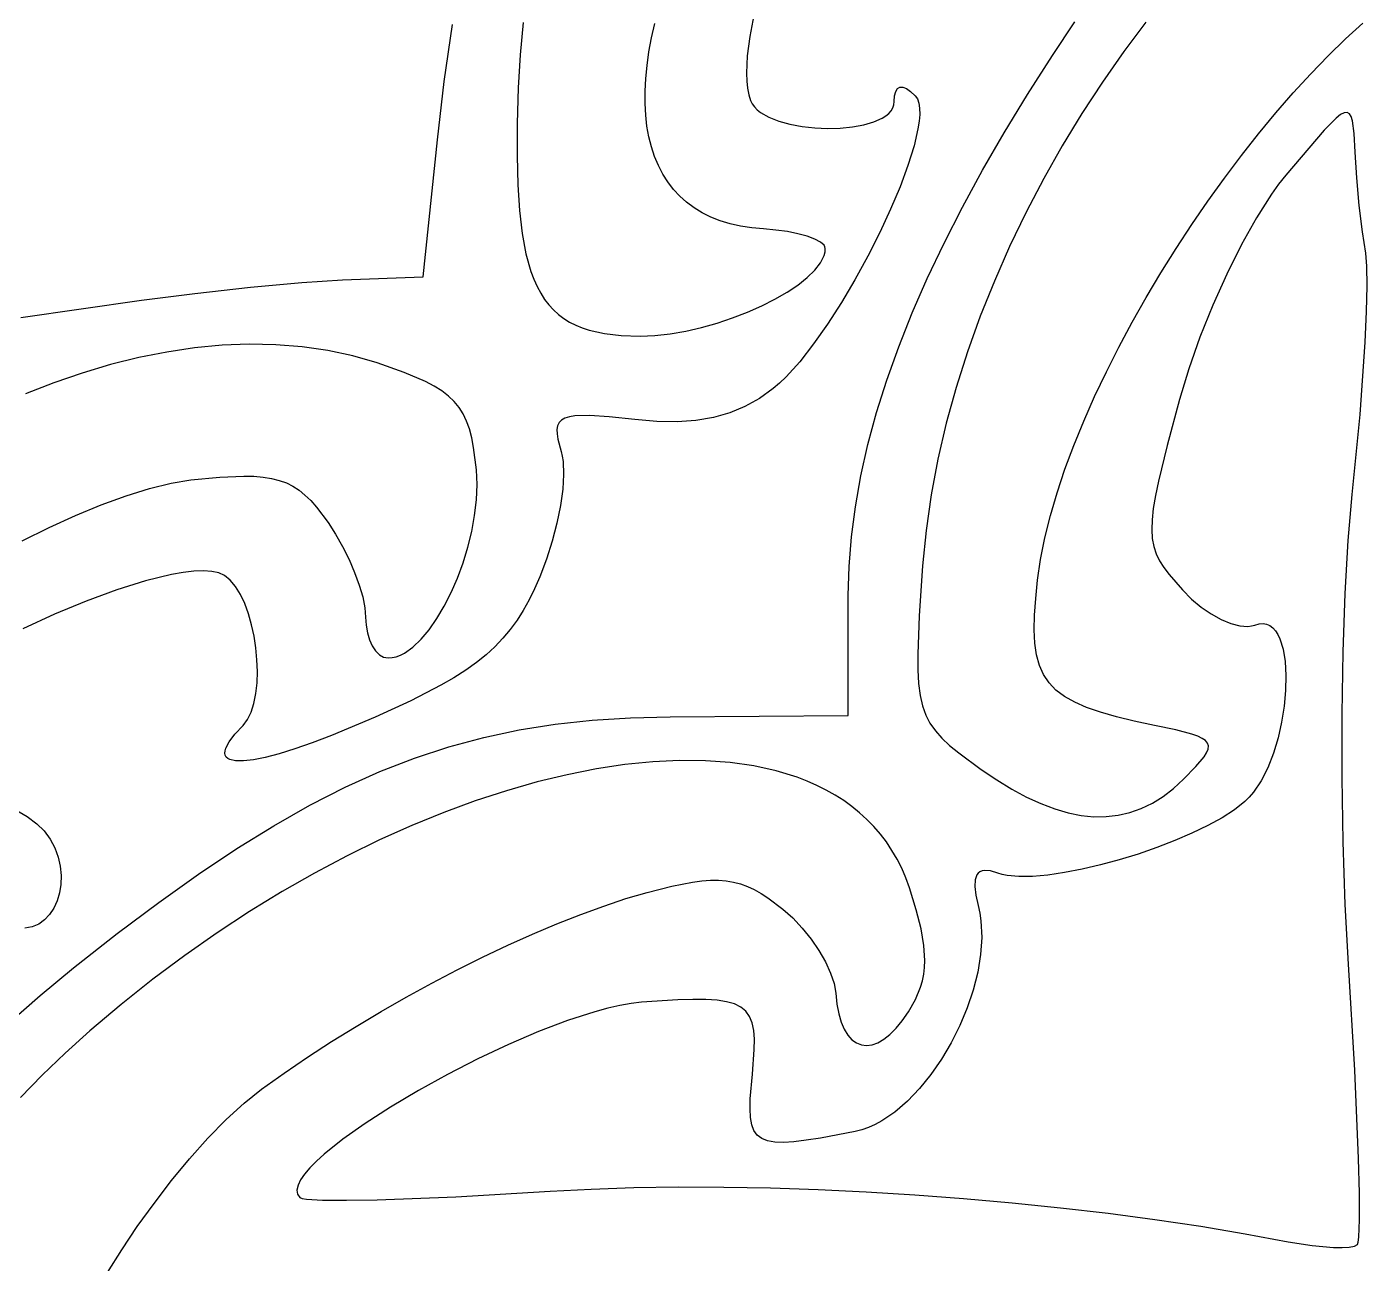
# Model space of a CAD drawing. Header units: millimetres. Extents: x -4.46 to 4.46, y -4.6 to 4.42.
# Drawn here: x -2.83 to -2.02, y 1.996 to 2.742 of the extents above; entities that cross this region are included whole.
import ezdxf

# ---------------------------------------------------------------- set-up
doc = ezdxf.new("R2010")
doc.units = ezdxf.units.MM

msp = doc.modelspace()

# ---------------------------------------------------------------- linework, layer by layer
at = {"flags": 128}
for points in [[(-2.390493, 2.749317), (-2.392923, 2.73654), (-2.394418, 2.724777), (-2.394897, 2.714263), (-2.39473, 2.709547), (-2.394278, 2.70523), (-2.39353, 2.701343), (-2.392478, 2.697914), (-2.391489, 2.695894), (-2.390117, 2.694001), (-2.388388, 2.692234), (-2.38633, 2.690595), (-2.381335, 2.6877), (-2.37535, 2.685315), (-2.368593, 2.683444), (-2.36128, 2.682088), (-2.353631, 2.681248), (-2.345862, 2.680926), (-2.338192, 2.681125), (-2.330837, 2.681845), (-2.324017, 2.683088), (-2.317949, 2.684857), (-2.31285, 2.687153), (-2.310732, 2.688499), (-2.308938, 2.689978), (-2.307496, 2.691589), (-2.306432, 2.693332), (-2.305773, 2.695209), (-2.305548, 2.697219), (-2.305329, 2.700698), (-2.304685, 2.703317), (-2.303634, 2.705071), (-2.302195, 2.705956), (-2.300387, 2.705965), (-2.298229, 2.705094), (-2.295739, 2.703338), (-2.292936, 2.700692), (-2.291613, 2.698757), (-2.290729, 2.696217), (-2.290266, 2.69311), (-2.290207, 2.689472), (-2.290533, 2.685342), (-2.291226, 2.680756), (-2.293641, 2.670365), (-2.297308, 2.6586), (-2.30208, 2.645757), (-2.307815, 2.632137), (-2.314365, 2.618037), (-2.321588, 2.603756), (-2.329337, 2.589592), (-2.337468, 2.575844), (-2.345837, 2.562811), (-2.354297, 2.55079), (-2.362705, 2.54008), (-2.370916, 2.530981), (-2.374902, 2.527128), (-2.378784, 2.523789), (-2.387091, 2.51781), (-2.395802, 2.51292), (-2.40502, 2.509097), (-2.414848, 2.506317), (-2.42539, 2.504558), (-2.436751, 2.503797), (-2.449032, 2.504011), (-2.462339, 2.505178), (-2.477778, 2.506828), (-2.48974, 2.507601), (-2.498553, 2.507354), (-2.501882, 2.506805), (-2.504546, 2.505947), (-2.506587, 2.504764), (-2.508046, 2.503237), (-2.508963, 2.501349), (-2.50938, 2.499082), (-2.509338, 2.496419), (-2.508878, 2.493341), (-2.506867, 2.485872), (-2.50615, 2.483014), (-2.505667, 2.479725), (-2.505375, 2.47201), (-2.505938, 2.463039), (-2.507305, 2.453121), (-2.509421, 2.442566), (-2.512234, 2.431687), (-2.515692, 2.420792), (-2.519742, 2.410192), (-2.522937, 2.402911), (-2.52626, 2.396129), (-2.529769, 2.389795), (-2.533524, 2.383859), (-2.537584, 2.378269), (-2.542009, 2.372977), (-2.546856, 2.36793), (-2.552186, 2.363079), (-2.558058, 2.358373), (-2.564531, 2.353761), (-2.571664, 2.349194), (-2.579515, 2.344619), (-2.597613, 2.33525), (-2.619298, 2.325247), (-2.645583, 2.314231), (-2.657219, 2.309823), (-2.667802, 2.306152), (-2.677293, 2.30322), (-2.685656, 2.301029), (-2.692854, 2.299581), (-2.69885, 2.298879), (-2.703605, 2.298925), (-2.707083, 2.299722), (-2.708332, 2.300402), (-2.709247, 2.301271), (-2.709824, 2.302329), (-2.710059, 2.303575), (-2.709947, 2.305011), (-2.709483, 2.306637), (-2.70748, 2.310457), (-2.704014, 2.31504), (-2.699048, 2.320386), (-2.696321, 2.32391), (-2.694133, 2.32838), (-2.692468, 2.333657), (-2.691307, 2.339596), (-2.690633, 2.346057), (-2.690428, 2.352897), (-2.690675, 2.359975), (-2.691355, 2.367148), (-2.692451, 2.374275), (-2.693946, 2.381214), (-2.695822, 2.387822), (-2.698061, 2.393958), (-2.700646, 2.39948), (-2.703559, 2.404246), (-2.706782, 2.408114), (-2.710298, 2.410942), (-2.713702, 2.412452), (-2.717964, 2.413352), (-2.723021, 2.413672), (-2.728809, 2.413442), (-2.735265, 2.412692), (-2.742326, 2.411452), (-2.758007, 2.407624), (-2.775345, 2.402199), (-2.793835, 2.395418), (-2.812969, 2.387522), (-2.83224, 2.378752)], [(-2.833325, 2.566831), (-2.760409, 2.57715), (-2.728264, 2.581312), (-2.694634, 2.585011), (-2.66351, 2.587845), (-2.638881, 2.589414), (-2.59027, 2.591344), (-2.581659, 2.67415), (-2.577499, 2.709306), (-2.572555, 2.743836)], [(-2.80145, 2.173997), (-2.775111, 2.194595), (-2.74999, 2.213411), (-2.725936, 2.23051), (-2.702797, 2.245954), (-2.680419, 2.259809), (-2.658651, 2.272138), (-2.63734, 2.283005), (-2.616334, 2.292475), (-2.595481, 2.300611), (-2.574627, 2.307478), (-2.553622, 2.313139), (-2.532312, 2.317659), (-2.510545, 2.321102), (-2.488168, 2.323532), (-2.46503, 2.325013), (-2.440978, 2.325608), (-2.333367, 2.326386), (-2.333339, 2.398775), (-2.332866, 2.416354), (-2.331449, 2.434253), (-2.329083, 2.452486), (-2.325764, 2.471063), (-2.321487, 2.489996), (-2.316249, 2.509297), (-2.310045, 2.528978), (-2.302871, 2.549049), (-2.294721, 2.569523), (-2.285592, 2.590412), (-2.275479, 2.611726), (-2.264378, 2.633478), (-2.252285, 2.655679), (-2.239195, 2.678341), (-2.225103, 2.701476), (-2.210006, 2.725094), (-2.19642, 2.745388)], [(-2.529764, 2.744886), (-2.531698, 2.725458), (-2.532825, 2.705442), (-2.533406, 2.68396), (-2.5335, 2.664508), (-2.533062, 2.646997), (-2.53205, 2.631338), (-2.530419, 2.617442), (-2.528127, 2.605221), (-2.525128, 2.594584), (-2.523351, 2.589833), (-2.521381, 2.585445), (-2.519213, 2.581409), (-2.51684, 2.577714), (-2.514259, 2.574348), (-2.511463, 2.571301), (-2.508447, 2.568562), (-2.505206, 2.566119), (-2.501734, 2.563962), (-2.498025, 2.562078), (-2.494074, 2.560458), (-2.489876, 2.55909), (-2.480715, 2.557066), (-2.4705, 2.555916), (-2.459186, 2.555553), (-2.450229, 2.555904), (-2.44096, 2.55692), (-2.431502, 2.558542), (-2.421978, 2.560713), (-2.412511, 2.563374), (-2.403223, 2.566467), (-2.394237, 2.569935), (-2.385676, 2.573719), (-2.377663, 2.577762), (-2.370321, 2.582005), (-2.363772, 2.586391), (-2.35814, 2.590861), (-2.353546, 2.595358), (-2.350115, 2.599823), (-2.347968, 2.604199), (-2.347414, 2.606336), (-2.347228, 2.608428), (-2.347422, 2.609419), (-2.347992, 2.610405), (-2.350182, 2.612335), (-2.353644, 2.614169), (-2.358225, 2.61586), (-2.36377, 2.617359), (-2.370127, 2.618617), (-2.377141, 2.619587), (-2.384659, 2.620219), (-2.391733, 2.620848), (-2.398446, 2.621886), (-2.404798, 2.623327), (-2.410786, 2.625164), (-2.41641, 2.627392), (-2.421669, 2.630005), (-2.426559, 2.632996), (-2.431082, 2.636359), (-2.435234, 2.640087), (-2.439016, 2.644175), (-2.442425, 2.648616), (-2.44546, 2.653405), (-2.44812, 2.658534), (-2.450403, 2.663998), (-2.452309, 2.669791), (-2.453836, 2.675905), (-2.454982, 2.682336), (-2.455746, 2.689077), (-2.456128, 2.696121), (-2.456124, 2.703462), (-2.455735, 2.711095), (-2.454959, 2.719013), (-2.453795, 2.727209), (-2.452241, 2.735678), (-2.450295, 2.744414)], [(-2.153567, 2.745121), (-2.166923, 2.727347), (-2.179814, 2.708959), (-2.192199, 2.69001), (-2.204037, 2.670552), (-2.215287, 2.650639), (-2.225908, 2.630323), (-2.235858, 2.609657), (-2.245096, 2.588695), (-2.253581, 2.567489), (-2.261272, 2.546092), (-2.268128, 2.524557), (-2.274107, 2.502937), (-2.279169, 2.481284), (-2.283272, 2.459653), (-2.286375, 2.438095), (-2.288436, 2.416664), (-2.290461, 2.386542), (-2.291415, 2.363315), (-2.291369, 2.353869), (-2.29091, 2.345645), (-2.289991, 2.338476), (-2.288563, 2.332195), (-2.286578, 2.326634), (-2.283988, 2.321626), (-2.280744, 2.317005), (-2.276798, 2.312601), (-2.272102, 2.30825), (-2.266608, 2.303782), (-2.253034, 2.293831), (-2.243639, 2.287448), (-2.234508, 2.281869), (-2.225633, 2.277092), (-2.21701, 2.273117), (-2.208631, 2.269944), (-2.200489, 2.267572), (-2.192579, 2.266002), (-2.184895, 2.265233), (-2.177429, 2.265265), (-2.170175, 2.266098), (-2.163128, 2.26773), (-2.15628, 2.270163), (-2.149625, 2.273395), (-2.143157, 2.277426), (-2.136869, 2.282257), (-2.130756, 2.287886), (-2.123364, 2.295484), (-2.118365, 2.301429), (-2.116817, 2.303882), (-2.115932, 2.306043), (-2.115733, 2.307951), (-2.11624, 2.309647), (-2.117476, 2.31117), (-2.119462, 2.312561), (-2.122219, 2.313861), (-2.12577, 2.315109), (-2.135338, 2.31761), (-2.148339, 2.320386)], [(-2.148339, 2.320386), (-2.160519, 2.322999), (-2.171366, 2.325626), (-2.180943, 2.328345), (-2.189316, 2.331236), (-2.196547, 2.334377), (-2.2027, 2.337849), (-2.207838, 2.34173), (-2.212027, 2.3461), (-2.215328, 2.351037), (-2.217807, 2.35662), (-2.219526, 2.36293), (-2.22055, 2.370044), (-2.220942, 2.378043), (-2.220766, 2.387005), (-2.220085, 2.39701), (-2.218964, 2.408136), (-2.217173, 2.420648), (-2.214586, 2.433649), (-2.211243, 2.447087), (-2.20718, 2.460908), (-2.202435, 2.475058), (-2.197046, 2.489483), (-2.19105, 2.50413), (-2.184486, 2.518944), (-2.17739, 2.533873), (-2.1698, 2.548863), (-2.161755, 2.56386), (-2.153292, 2.57881), (-2.144448, 2.59366), (-2.135261, 2.608355), (-2.125769, 2.622843), (-2.116009, 2.63707), (-2.10602, 2.650982), (-2.095838, 2.664525), (-2.085502, 2.677645), (-2.075049, 2.69029), (-2.064516, 2.702405), (-2.053942, 2.713936), (-2.043364, 2.724831), (-2.03282, 2.735035), (-2.022347, 2.744494)], [(-2.031061, 2.176206), (-2.033008, 2.21212), (-2.034302, 2.249982), (-2.03495, 2.28875), (-2.034961, 2.327384), (-2.034343, 2.364843), (-2.033104, 2.400086), (-2.031253, 2.432073), (-2.028798, 2.459761), (-2.024118, 2.508237), (-2.021029, 2.551891), (-2.020163, 2.570415), (-2.019796, 2.585939), (-2.019959, 2.597865), (-2.020686, 2.605594), (-2.02273, 2.618562), (-2.024615, 2.6344), (-2.026134, 2.651102), (-2.027075, 2.666664), (-2.027651, 2.677829), (-2.028628, 2.685617), (-2.029412, 2.688196), (-2.030472, 2.689873), (-2.031865, 2.690629), (-2.03365, 2.690443), (-2.035886, 2.689298), (-2.03863, 2.687173), (-2.045878, 2.679908), (-2.069048, 2.652775), (-2.073324, 2.647348), (-2.077713, 2.641201), (-2.086707, 2.627017), (-2.095773, 2.610761), (-2.104657, 2.592973), (-2.113102, 2.574191), (-2.120854, 2.554955), (-2.127657, 2.535803), (-2.133256, 2.517275), (-2.140692, 2.489544), (-2.145975, 2.467983), (-2.147804, 2.459148), (-2.149088, 2.451413), (-2.149825, 2.444632), (-2.150011, 2.438657), (-2.149645, 2.433341), (-2.148725, 2.428536), (-2.147248, 2.424096), (-2.145211, 2.419873), (-2.142613, 2.415719), (-2.13945, 2.411489), (-2.131423, 2.402206), (-2.125927, 2.396687), (-2.120079, 2.391814), (-2.114059, 2.387674), (-2.108048, 2.384353), (-2.102223, 2.38194), (-2.096766, 2.38052), (-2.091856, 2.380182), (-2.089662, 2.380445), (-2.087673, 2.381011), (-2.085113, 2.381737), (-2.082748, 2.381893), (-2.080577, 2.38151), (-2.078597, 2.380619), (-2.076806, 2.379251), (-2.075203, 2.377437), (-2.073787, 2.375206), (-2.072555, 2.372591), (-2.070636, 2.366328), (-2.069434, 2.358895), (-2.068935, 2.350538), (-2.069124, 2.341502), (-2.069988, 2.332035), (-2.071512, 2.322383), (-2.073682, 2.31279), (-2.076485, 2.303505), (-2.079907, 2.294773), (-2.083933, 2.286841), (-2.088549, 2.279954), (-2.091074, 2.276979), (-2.093742, 2.274358), (-2.099969, 2.269464), (-2.107514, 2.2646), (-2.116183, 2.259822), (-2.125784, 2.255186), (-2.136122, 2.250749), (-2.147004, 2.246567), (-2.158235, 2.242695), (-2.169622, 2.23919), (-2.180971, 2.236108), (-2.192089, 2.233505), (-2.202781, 2.231438), (-2.212853, 2.229962), (-2.222113, 2.229133), (-2.230366, 2.229009), (-2.237418, 2.229644), (-2.240433, 2.230264), (-2.243075, 2.231094), (-2.247509, 2.232445), (-2.251076, 2.232746), (-2.252538, 2.232497), (-2.253787, 2.23198), (-2.254824, 2.231191), (-2.255652, 2.230129), (-2.256681, 2.227177), (-2.256884, 2.223106), (-2.256271, 2.217899), (-2.254853, 2.211539), (-2.253847, 2.206973), (-2.253159, 2.202237), (-2.252696, 2.19233), (-2.253384, 2.181969), (-2.255139, 2.171306), (-2.257877, 2.160493), (-2.261516, 2.149682), (-2.265974, 2.139025), (-2.271167, 2.128674), (-2.277013, 2.118782), (-2.283428, 2.109499), (-2.29033, 2.100978), (-2.297636, 2.093371), (-2.305263, 2.08683), (-2.313129, 2.081507), (-2.317125, 2.07935), (-2.321149, 2.077554), (-2.325192, 2.076138), (-2.329242, 2.075122), (-2.350203, 2.071138), (-2.358785, 2.069766), (-2.3662, 2.068864), (-2.372524, 2.068471), (-2.37783, 2.068631), (-2.382193, 2.069384), (-2.385688, 2.070772), (-2.388389, 2.072835), (-2.39037, 2.075617), (-2.391706, 2.079157), (-2.392471, 2.083497), (-2.392739, 2.08868), (-2.392586, 2.094745), (-2.391311, 2.109692), (-2.390135, 2.12465), (-2.390098, 2.130802), (-2.390525, 2.136132), (-2.391488, 2.140687), (-2.393062, 2.144514), (-2.395318, 2.14766), (-2.398329, 2.150173), (-2.402168, 2.152099), (-2.406907, 2.153486), (-2.412619, 2.154381), (-2.419378, 2.15483), (-2.427255, 2.154882), (-2.436323, 2.154583), (-2.458325, 2.153122), (-2.464619, 2.152397), (-2.471437, 2.151188), (-2.478728, 2.149522), (-2.48644, 2.147431), (-2.502924, 2.142088), (-2.520477, 2.135392), (-2.538687, 2.12758), (-2.557144, 2.118886), (-2.575436, 2.109545), (-2.593152, 2.099792), (-2.60988, 2.089863), (-2.625209, 2.079992), (-2.638728, 2.070414), (-2.650025, 2.061364), (-2.654711, 2.057111), (-2.658689, 2.053078), (-2.661905, 2.049295), (-2.664309, 2.04579), (-2.665848, 2.042594), (-2.666473, 2.039736), (-2.66613, 2.037245), (-2.66477, 2.03515), (-2.663424, 2.034606), (-2.660634, 2.034175), (-2.651037, 2.033647), (-2.636599, 2.03355), (-2.61794, 2.033867), (-2.570442, 2.035683), (-2.513506, 2.038969), (-2.488781, 2.040325), (-2.462957, 2.041199), (-2.436181, 2.041602), (-2.408597, 2.041544), (-2.380352, 2.041035), (-2.351591, 2.040085), (-2.322459, 2.038704), (-2.293101, 2.036902), (-2.263665, 2.034688), (-2.234294, 2.032073), (-2.205134, 2.029066), (-2.176332, 2.025678), (-2.148032, 2.021919), (-2.12038, 2.017798), (-2.093522, 2.013325), (-2.067603, 2.008511), (-2.052981, 2.006159), (-2.040199, 2.005039), (-2.034928, 2.004959), (-2.030632, 2.00521), (-2.027486, 2.005799), (-2.025659, 2.006733), (-2.025164, 2.008135), (-2.024794, 2.011168), (-2.024413, 2.021778), (-2.024495, 2.037869), (-2.025016, 2.058746), (-2.027292, 2.112075), (-2.031061, 2.176206)], [(-2.8326, 2.431837), (-2.816312, 2.439905), (-2.800293, 2.447202), (-2.784725, 2.453628), (-2.769788, 2.459083), (-2.755664, 2.463467), (-2.742533, 2.46668), (-2.730575, 2.468622), (-2.713039, 2.470326), (-2.698658, 2.470967), (-2.692478, 2.470836), (-2.686879, 2.470376), (-2.681793, 2.469565), (-2.677152, 2.468381), (-2.672885, 2.466804), (-2.668924, 2.464811), (-2.665201, 2.462382), (-2.661646, 2.459495), (-2.65819, 2.456129), (-2.654764, 2.452263), (-2.647728, 2.442942), (-2.643162, 2.435919), (-2.638902, 2.428393), (-2.635041, 2.420597), (-2.631673, 2.412768), (-2.62889, 2.405139), (-2.626787, 2.397946), (-2.625456, 2.391422), (-2.624992, 2.385803), (-2.624715, 2.380842), (-2.623921, 2.376214), (-2.622665, 2.37202), (-2.621004, 2.368362), (-2.618994, 2.36534), (-2.616689, 2.363057), (-2.614147, 2.361612), (-2.611423, 2.361108), (-2.608967, 2.361304), (-2.606486, 2.361879), (-2.603986, 2.362817), (-2.601476, 2.364102), (-2.596455, 2.367649), (-2.591483, 2.372387), (-2.586623, 2.378187), (-2.581936, 2.384919), (-2.577483, 2.39245), (-2.573325, 2.400652), (-2.569524, 2.409392), (-2.566142, 2.418542), (-2.563238, 2.427969), (-2.560876, 2.437544), (-2.559115, 2.447136), (-2.558019, 2.456613), (-2.557647, 2.465847), (-2.558061, 2.474706), (-2.559765, 2.488324), (-2.560892, 2.494166), (-2.562274, 2.499441), (-2.563964, 2.504206), (-2.566014, 2.508517), (-2.568478, 2.512433), (-2.571409, 2.516009), (-2.57486, 2.519305), (-2.578885, 2.522376), (-2.583536, 2.52528), (-2.588866, 2.528075), (-2.601779, 2.533564), (-2.618048, 2.539303), (-2.632753, 2.543594), (-2.647875, 2.546851), (-2.663374, 2.549095), (-2.679211, 2.550349), (-2.695348, 2.550633), (-2.711746, 2.54997), (-2.728365, 2.548381), (-2.745167, 2.545887), (-2.762112, 2.542511), (-2.779163, 2.538273), (-2.796279, 2.533195), (-2.813423, 2.5273), (-2.830554, 2.520607)], [(-2.781004, 1.989832), (-2.772409, 2.003598), (-2.762971, 2.017626), (-2.752863, 2.031647), (-2.742261, 2.045395), (-2.731337, 2.0586), (-2.720266, 2.070995), (-2.709222, 2.082311), (-2.698378, 2.092281), (-2.687909, 2.100636), (-2.674277, 2.110339), (-2.660164, 2.119922), (-2.645644, 2.129345), (-2.630796, 2.13857), (-2.615697, 2.147556), (-2.600422, 2.156266), (-2.585049, 2.164659), (-2.569655, 2.172697), (-2.554317, 2.18034), (-2.539111, 2.187549), (-2.524115, 2.194285), (-2.509405, 2.200509), (-2.495058, 2.206181), (-2.481151, 2.211263), (-2.467761, 2.215715), (-2.454964, 2.219497), (-2.440074, 2.223305), (-2.427454, 2.225782), (-2.421848, 2.226504), (-2.416632, 2.226871), (-2.411747, 2.226877), (-2.407134, 2.226515), (-2.402735, 2.225776), (-2.39849, 2.224654), (-2.39434, 2.223142), (-2.390226, 2.221232), (-2.386089, 2.218917), (-2.38187, 2.216189), (-2.37295, 2.209469), (-2.366879, 2.204041), (-2.361136, 2.197928), (-2.355854, 2.191337), (-2.351164, 2.184478), (-2.347197, 2.17756), (-2.344085, 2.170792), (-2.341959, 2.164382), (-2.34095, 2.158539), (-2.340228, 2.151978), (-2.339101, 2.146165), (-2.337598, 2.141108), (-2.335747, 2.136812), (-2.333579, 2.133287), (-2.331121, 2.130539), (-2.328402, 2.128575), (-2.325452, 2.127404), (-2.322299, 2.127031), (-2.318971, 2.127465), (-2.315499, 2.128712), (-2.311909, 2.130781), (-2.308232, 2.133678), (-2.304497, 2.137411), (-2.300731, 2.141987), (-2.296964, 2.147414), (-2.292714, 2.154882), (-2.289659, 2.162344), (-2.28858, 2.166156), (-2.287799, 2.170069), (-2.287315, 2.174116), (-2.287129, 2.178331), (-2.287649, 2.187399), (-2.289357, 2.197547), (-2.29225, 2.209044), (-2.296325, 2.222164), (-2.29854, 2.228234), (-2.301052, 2.234047), (-2.303856, 2.239604), (-2.306946, 2.244906), (-2.310317, 2.249954), (-2.313962, 2.25475), (-2.317875, 2.259294), (-2.32205, 2.263587), (-2.326482, 2.26763), (-2.331165, 2.271425), (-2.336092, 2.274973), (-2.341258, 2.278273), (-2.346657, 2.281328), (-2.352282, 2.284139), (-2.358129, 2.286706), (-2.36419, 2.289031), (-2.376934, 2.292958), (-2.390466, 2.295927), (-2.40474, 2.297947), (-2.419707, 2.299027), (-2.435321, 2.299174), (-2.451533, 2.298397), (-2.468297, 2.296704), (-2.485565, 2.294103), (-2.503289, 2.290603), (-2.521422, 2.286212), (-2.539917, 2.280938), (-2.558726, 2.274789), (-2.577802, 2.267775), (-2.597096, 2.259902), (-2.616563, 2.251179), (-2.636154, 2.241615), (-2.655821, 2.231218), (-2.675518, 2.219996), (-2.695197, 2.207957), (-2.71481, 2.19511), (-2.73431, 2.181462), (-2.75365, 2.167023), (-2.772782, 2.151801), (-2.791659, 2.135803), (-2.806498, 2.122423), (-2.820434, 2.109031), (-2.833459, 2.095638)], [(-2.836767, 2.269593), (-2.829542, 2.265328), (-2.823627, 2.261006), (-2.819284, 2.256747), (-2.815636, 2.251672), (-2.812823, 2.246336), (-2.810809, 2.240838), (-2.809557, 2.235276), (-2.80903, 2.229749), (-2.809192, 2.224357), (-2.810004, 2.219198), (-2.811431, 2.214371), (-2.813436, 2.209974), (-2.815981, 2.206107), (-2.819031, 2.202869), (-2.822547, 2.200359), (-2.826494, 2.198674), (-2.830834, 2.197915)], [(-2.841305, 2.139868), (-2.821715, 2.157238), (-2.80145, 2.173997)]]:
    msp.add_lwpolyline(points, dxfattribs=at)

doc.saveas('drawing.dxf')
